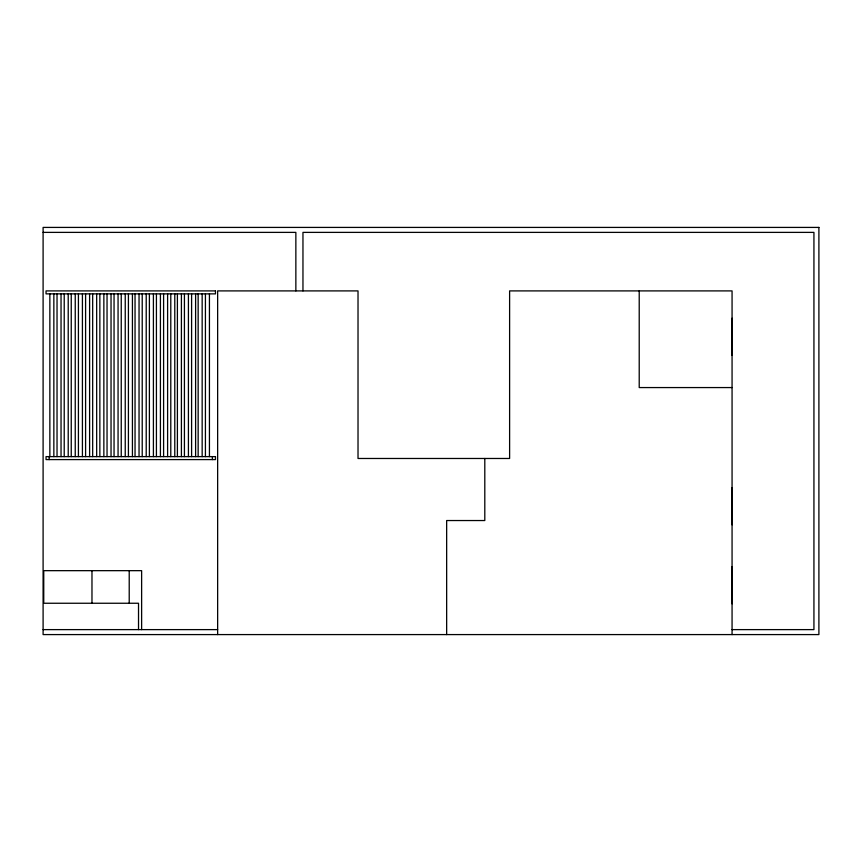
<?xml version="1.0" encoding="UTF-8"?>
<svg xmlns="http://www.w3.org/2000/svg" width="862" height="862" viewBox="0 0 862 862"><rect width="100%" height="100%" fill="white"/><g stroke="black" fill="none" stroke-linecap="round" stroke-linejoin="round"><path stroke-width="1.29" d="M732.064 603.82L732.064 566.582M732.064 524.818L732.064 487.58M732.064 355.446L732.064 318.207M43.1 232.384L295.86 232.384L295.86 290.903M732.064 387.566L639.216 387.566L639.216 290.903M43.1 629.616L217.644 629.616M732.064 629.616L813.933 629.616L813.933 232.384L302.961 232.384L302.961 290.903M732.064 634.583L732.064 290.903L509.614 290.903L509.614 458.476L358.021 458.476L358.021 290.903L217.644 290.903L217.644 634.583M484.8 458.476L484.8 520.54L446.656 520.54L446.656 634.583M212.375 456.623L212.375 459.586M209.434 293.867L209.434 456.623M205.425 293.867L205.425 456.623M202.161 293.867L202.161 456.623M198.152 293.867L198.152 456.623M195.609 293.867L195.609 456.623M191.601 293.867L191.601 456.623M188.422 293.867L188.422 456.623M184.425 293.867L184.425 456.623M181.408 293.867L181.408 456.623M177.4 293.867L177.4 456.623M174.781 293.867L174.781 456.623M170.784 293.867L170.784 456.623M167.605 293.867L167.605 456.623M163.597 293.867L163.597 456.623M160.418 293.867L160.418 456.623M156.421 293.867L156.421 456.623M153.404 293.867L153.404 456.623M149.395 293.867L149.395 456.623M146.217 293.867L146.217 456.623M142.219 293.867L142.219 456.623M141.627 629.616L141.627 570.666L43.746 570.666L43.746 603.249L138.523 603.249L138.523 629.616M139.041 293.867L139.041 456.623M135.043 293.867L135.043 456.623M132.425 293.867L132.425 456.623M129.214 570.666L129.214 603.249M128.416 293.867L128.416 456.623M125.238 293.867L125.238 456.623M121.24 293.867L121.24 456.623M118.062 293.867L118.062 456.623M114.053 293.867L114.053 456.623M111.036 293.867L111.036 456.623M107.039 293.867L107.039 456.623M103.86 293.867L103.86 456.623M99.852 293.867L99.852 456.623M96.673 293.867L96.673 456.623M92.676 293.867L92.676 456.623M91.975 570.666L91.975 603.249M89.605 293.867L89.605 456.623M85.597 293.867L85.597 456.623M82.418 293.867L82.418 456.623M78.42 293.867L78.42 456.623M75.242 293.867L75.242 456.623M71.244 293.867L71.244 456.623M68.217 293.867L68.217 456.623M64.219 293.867L64.219 456.623M61.04 293.867L61.04 456.623M57.032 293.867L57.032 456.623M53.853 293.867L53.853 456.623M49.856 293.867L49.856 456.623M49.156 456.623L49.156 459.586M818.9 227.417L43.1 227.417L43.1 634.583L818.9 634.583L818.9 227.417M215.489 290.903L46.042 290.903L46.042 293.867L215.489 293.867L215.489 290.903M215.489 456.623L46.042 456.623L46.042 459.586L215.489 459.586L215.489 456.623"/></g></svg>
